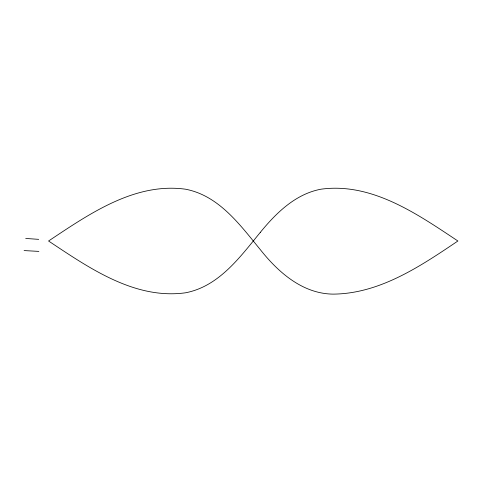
<?xml version="1.0" encoding="UTF-8"?>
<svg xmlns="http://www.w3.org/2000/svg" width="482" height="482" viewBox="0 0 482 482"><rect width="100%" height="100%" fill="white"/><g stroke="black" fill="none" stroke-linecap="round" stroke-linejoin="round"><path stroke-width="0.72" d="M24.1 250.574L38.873 251.399M25.703 238.445L38.699 239.355M260.286 232.396C240.066 257.063 218.912 286.459 185.431 292.809C134.502 299.774 88.809 267.721 48.555 241C88.809 214.279 134.502 182.226 185.431 189.191C218.912 195.541 240.066 224.937 260.286 249.604C278.204 272.222 302.467 293.695 332.942 294.122C379.726 293.815 420.527 266.166 457.9 241C417.653 214.279 371.953 182.226 321.024 189.191C295.472 193.969 276.114 213.014 260.286 232.396"/></g></svg>
